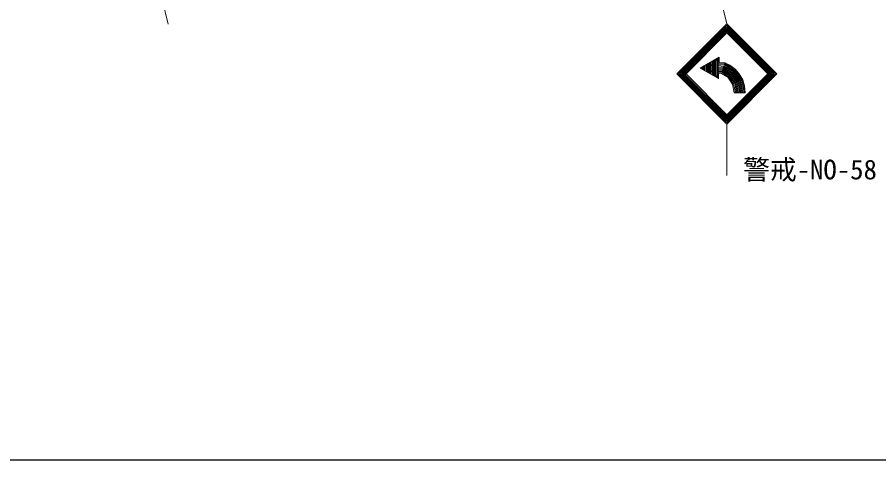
# Model space of a CAD drawing. Units: millimetres, scale not verified. Extents: x 40000 to 680000, y 20000 to 380000.
# Drawn here: x 274591 to 354964, y 205000 to 246227 of the extents above; entities that cross this region are included whole.
import ezdxf
from ezdxf.enums import TextEntityAlignment as Align

# ---------------------------------------------------------------- set-up
doc = ezdxf.new("R2010")
doc.units = ezdxf.units.MM
doc.header["$LTSCALE"] = 1000
for name, color, linetype, lineweight in [('M-BMK-SRVR', 3, 'Continuous', 13), ('M-STR-STRC', 7, 'Continuous', 13), ('M-TTL-BAND', 7, 'Continuous', 25)]:
    doc.layers.add(name, color=color, linetype=linetype, lineweight=lineweight)
doc.styles.add('ＭＳ ゴシック', font='')
doc.styles.get('ＭＳ ゴシック').set_extended_font_data('MS Gothic')

msp = doc.modelspace()

# ---------------------------------------------------------------- linework, layer by layer
at = {"layer": 'M-BMK-SRVR'}
msp.add_line((279944, 281239), (288682, 245568), dxfattribs=at)
at = {"layer": 'M-STR-STRC'}
for p, q in [((331102, 285726), (340796, 245615)), ((336130, 240947), (340796, 245615)), ((336271, 240947), (340796, 245474)), ((336413, 240947), (340796, 245332)), ((336554, 240947), (340796, 245191)), ((340796, 245615), (345464, 240949)), ((340796, 245474), (345322, 240949)), ((340796, 245332), (345181, 240949)), ((340796, 245191), (345040, 240949)), ((336625, 240877), (340867, 245120)), ((336696, 240806), (340937, 245050)), ((336766, 240735), (341008, 244979)), ((340584, 244979), (344828, 240737)), ((340655, 245050), (344898, 240808)), ((340725, 245120), (344969, 240879)), ((340077, 242513), (338316, 241495)), ((340077, 242513), (339047, 241482)), ((339078, 241056), (339078, 241935)), ((339178, 240998), (339178, 241993)), ((339278, 240940), (339278, 242051)), ((339378, 240883), (339377, 242109)), ((339478, 240825), (339477, 242166)), ((339578, 240767), (339577, 242224)), ((339678, 240710), (339677, 242282)), ((339778, 240752), (339777, 242340)), ((339878, 240652), (339877, 242397)), ((339978, 240552), (339977, 242455)), ((340078, 242013), (340077, 242513)), ((340078, 242013), (340610, 241980)), ((340078, 242013), (340081, 242013)), ((340610, 241980), (341565, 241385)), ((340610, 241980), (341071, 241777)), ((336766, 241159), (341010, 236918)), ((340016, 240515), (338316, 241495)), ((338378, 241460), (338378, 241531)), ((338478, 241402), (338478, 241589)), ((338578, 241344), (338578, 241646)), ((338678, 241287), (338678, 241704)), ((338778, 241229), (338778, 241762)), ((338878, 241171), (338878, 241820)), ((338978, 241114), (338978, 241877)), ((340016, 240515), (339047, 241482)), ((339978, 241919), (340578, 241881)), ((339978, 241819), (340547, 241783)), ((339978, 241718), (340516, 241685)), ((339978, 241618), (340484, 241587)), ((339978, 241518), (340453, 241489)), ((339978, 241418), (340421, 241390)), ((339978, 241318), (340390, 241292)), ((339978, 241218), (340359, 241194)), ((340359, 241194), (341010, 240788)), ((340390, 241292), (341079, 240863)), ((340421, 241390), (341149, 240938)), ((340453, 241489), (341218, 241012)), ((340484, 241587), (341288, 241087)), ((340516, 241685), (341357, 241161)), ((340547, 241783), (341426, 241236)), ((340578, 241881), (341496, 241311)), ((340586, 236918), (344827, 241161)), ((341071, 241777), (341565, 241385)), ((341357, 241161), (341992, 240288)), ((341426, 241236), (342086, 240328)), ((341496, 241311), (342181, 240368)), ((341565, 241385), (342275, 240409)), ((341565, 241385), (341953, 240945)), ((336130, 240947), (340798, 236281)), ((336271, 240947), (340798, 236423)), ((336413, 240947), (340798, 236564)), ((336554, 240947), (340798, 236706)), ((336625, 241018), (340869, 236776)), ((336696, 241089), (340939, 236847)), ((339978, 241117), (340327, 241096)), ((340296, 240997), (340015, 241015)), ((340015, 241015), (340016, 240515)), ((340871, 240639), (340296, 240997)), ((340327, 241096), (340941, 240714)), ((340657, 236847), (344898, 241091)), ((340727, 236776), (344969, 241020)), ((340798, 236706), (345040, 240949)), ((340798, 236564), (345181, 240949)), ((340798, 236423), (345322, 240949)), ((340798, 236281), (345464, 240949)), ((341333, 240004), (340871, 240639)), ((340941, 240714), (341427, 240045)), ((341010, 240788), (341521, 240085)), ((341079, 240863), (341615, 240126)), ((341149, 240938), (341709, 240166)), ((341218, 241012), (341804, 240207)), ((341288, 241087), (341898, 240247)), ((341953, 240945), (342275, 240409)), ((342086, 240328), (342298, 239180)), ((342181, 240368), (342400, 239180)), ((342275, 240409), (342502, 239180)), ((342275, 240409), (342424, 239832)), ((341485, 239180), (341333, 240004)), ((341427, 240045), (341586, 239180)), ((341521, 240085), (341688, 239180)), ((341615, 240126), (341790, 239180)), ((341709, 240166), (341891, 239180)), ((341804, 240207), (341993, 239180)), ((341898, 240247), (342095, 239180)), ((341992, 240288), (342197, 239180)), ((342424, 239832), (342502, 239180)), ((341485, 239180), (342502, 239180)), ((340798, 236281), (340799, 231486))]:
    msp.add_line(p, q, dxfattribs=at)
at = {"layer": 'M-TTL-BAND'}
msp.add_line((40000, 205000), (579000, 205000), dxfattribs=at)

# ---------------------------------------------------------------- texts
at = {"layer": 'M-STR-STRC', "style": 'ＭＳ ゴシック'}
msp.add_text('警戒-NO-58', height=1833, rotation=0.014, dxfattribs=at).set_placement((342307, 230570), align=Align.BOTTOM_LEFT)

doc.saveas('drawing.dxf')
